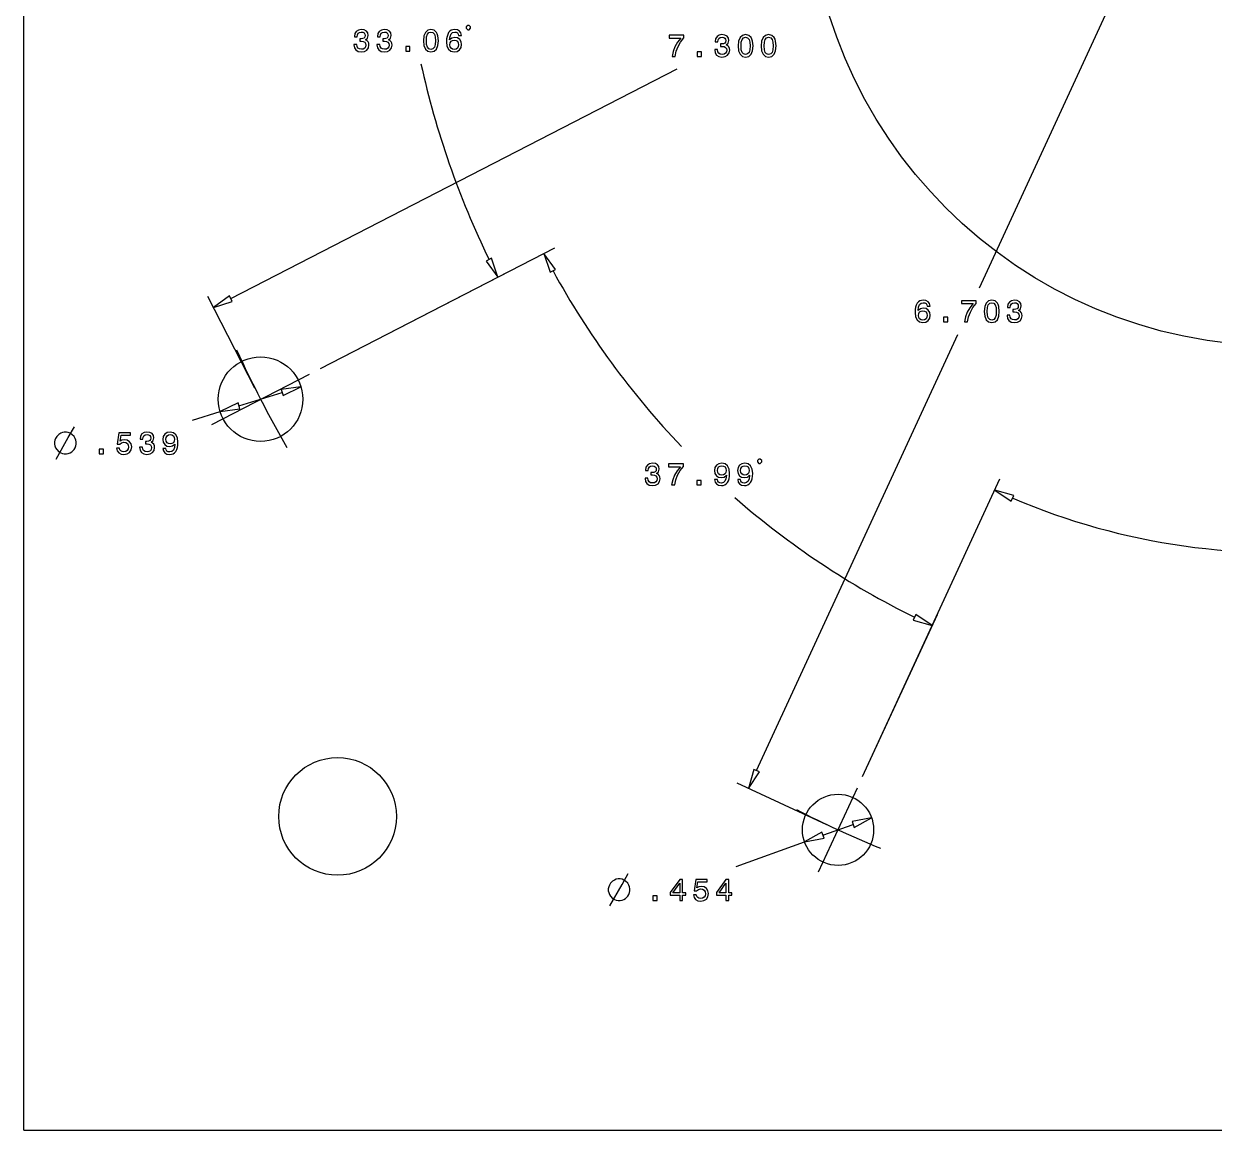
# Model space of a CAD drawing. Extents: x 2.8 to 75.8, y 26.5 to 60.9.
# Drawn here: x 59.75 to 67.34, y 28.79 to 35.84 of the extents above; entities that cross this region are included whole.
import ezdxf

# ---------------------------------------------------------------- set-up
doc = ezdxf.new("R2010")
doc.units = 0

msp = doc.modelspace()

# ---------------------------------------------------------------- linework, layer by layer
at = {"layer": 'Dimensions - Text', "color": 7, "linetype": 'CONTINUOUS'}
for p, q in [((65.846904, 34.161493), (67.130411, 36.94183)), ((62.584113, 35.83438), (62.574926, 35.825193)), ((62.574926, 35.825193), (62.574926, 35.816008)), ((62.593298, 35.83438), (62.584113, 35.83438)), ((62.602485, 35.825193), (62.593298, 35.83438)), ((62.602485, 35.816008), (62.602485, 35.825193)), ((61.86456, 35.782002), (61.86158, 35.763537)), ((61.86158, 35.763537), (61.86158, 35.762147)), ((61.86158, 35.762147), (61.879252, 35.762147)), ((61.873494, 35.795901), (61.86456, 35.782002)), ((61.887195, 35.804637), (61.873494, 35.795901)), ((61.879252, 35.762147), (61.88084, 35.774854)), ((61.88084, 35.774854), (61.886003, 35.783987)), ((61.886003, 35.783987), (61.894342, 35.789547)), ((61.905064, 35.807814), (61.887195, 35.804637)), ((61.894342, 35.789547), (61.906057, 35.791533)), ((61.904072, 35.748447), (61.896327, 35.748645)), ((61.896327, 35.748645), (61.896327, 35.732959)), ((61.915388, 35.749638), (61.904072, 35.748447)), ((61.924124, 35.805233), (61.905064, 35.807814)), ((61.906057, 35.791533), (61.916382, 35.789944)), ((61.923728, 35.753609), (61.915388, 35.749638)), ((61.916382, 35.789944), (61.923926, 35.785775)), ((61.928493, 35.760162), (61.923728, 35.753609)), ((61.923926, 35.785775), (61.928493, 35.779024)), ((61.938023, 35.797886), (61.924124, 35.805233)), ((61.928493, 35.779024), (61.930281, 35.769891)), ((61.930281, 35.769891), (61.928493, 35.760162)), ((61.932066, 35.742887), (61.944973, 35.753609)), ((61.941598, 35.737526), (61.932066, 35.742887)), ((61.946561, 35.786172), (61.938023, 35.797886)), ((61.944973, 35.753609), (61.949541, 35.770685)), ((61.949541, 35.770685), (61.946561, 35.786172)), ((62.011647, 35.782002), (62.008668, 35.763537)), ((62.008668, 35.763537), (62.008668, 35.762147)), ((62.008668, 35.762147), (62.026339, 35.762147)), ((62.020582, 35.795901), (62.011647, 35.782002)), ((62.034282, 35.804637), (62.020582, 35.795901)), ((62.026339, 35.762147), (62.027927, 35.774854)), ((62.027927, 35.774854), (62.03309, 35.783987)), ((62.03309, 35.783987), (62.04143, 35.789547)), ((62.052152, 35.807814), (62.034282, 35.804637)), ((62.04143, 35.789547), (62.053144, 35.791533)), ((62.051159, 35.748447), (62.043415, 35.748645)), ((62.043415, 35.748645), (62.043415, 35.732959)), ((62.062476, 35.749638), (62.051159, 35.748447)), ((62.071212, 35.805233), (62.052152, 35.807814)), ((62.053144, 35.791533), (62.06347, 35.789944)), ((62.070815, 35.753609), (62.062476, 35.749638)), ((62.06347, 35.789944), (62.071014, 35.785775)), ((62.075581, 35.760162), (62.070815, 35.753609)), ((62.071014, 35.785775), (62.075581, 35.779024)), ((62.085111, 35.797886), (62.071212, 35.805233)), ((62.075581, 35.779024), (62.077368, 35.769891)), ((62.077368, 35.769891), (62.075581, 35.760162)), ((62.079154, 35.742887), (62.09206, 35.753609)), ((62.088685, 35.737526), (62.079154, 35.742887)), ((62.093648, 35.786172), (62.085111, 35.797886)), ((62.09206, 35.753609), (62.096628, 35.770685)), ((62.096628, 35.770685), (62.093648, 35.786172)), ((62.304829, 35.767309), (62.30185, 35.736335)), ((62.314161, 35.789547), (62.304829, 35.767309)), ((62.329052, 35.803247), (62.314161, 35.789547)), ((62.320912, 35.736335), (62.3225, 35.76036)), ((62.3225, 35.76036), (62.327464, 35.777634)), ((62.327464, 35.777634), (62.336399, 35.78776)), ((62.349702, 35.807814), (62.329052, 35.803247)), ((62.336399, 35.78776), (62.349702, 35.791334)), ((62.370152, 35.803247), (62.349702, 35.807814)), ((62.349702, 35.791334), (62.362806, 35.78776)), ((62.362806, 35.78776), (62.37174, 35.777634)), ((62.385044, 35.789746), (62.370152, 35.803247)), ((62.37174, 35.777634), (62.376705, 35.76036)), ((62.376705, 35.76036), (62.378293, 35.736335)), ((62.390405, 35.77962), (62.385044, 35.789746)), ((62.394177, 35.767309), (62.390405, 35.77962)), ((62.397355, 35.736335), (62.394177, 35.767309)), ((62.449534, 35.747851), (62.44874, 35.73018)), ((62.452314, 35.763537), (62.449534, 35.747851)), ((62.456683, 35.77684), (62.452314, 35.763537)), ((62.462638, 35.78776), (62.456683, 35.77684)), ((62.470184, 35.796496), (62.462638, 35.78776)), ((62.468595, 35.741696), (62.471574, 35.763537)), ((62.482692, 35.753013), (62.468595, 35.741696)), ((62.479119, 35.802651), (62.470184, 35.796496)), ((62.471574, 35.763537), (62.477927, 35.779222)), ((62.477927, 35.779222), (62.487657, 35.788554)), ((62.489245, 35.806424), (62.479119, 35.802651)), ((62.501555, 35.756984), (62.482692, 35.753013)), ((62.487657, 35.788554), (62.501158, 35.791731)), ((62.50096, 35.807814), (62.489245, 35.806424)), ((62.518431, 35.805233), (62.50096, 35.807814)), ((62.501158, 35.791731), (62.511086, 35.790143)), ((62.519027, 35.753808), (62.501555, 35.756984)), ((62.511086, 35.790143), (62.518631, 35.785973)), ((62.531934, 35.797688), (62.518431, 35.805233)), ((62.518631, 35.785973), (62.523594, 35.779024)), ((62.533124, 35.744674), (62.519027, 35.753808)), ((62.523594, 35.779024), (62.526175, 35.769692)), ((62.526175, 35.769692), (62.544442, 35.769692)), ((62.54067, 35.785775), (62.531934, 35.797688)), ((62.542258, 35.73018), (62.533124, 35.744674)), ((62.544442, 35.769692), (62.54067, 35.785775)), ((62.574926, 35.816008), (62.584113, 35.806821)), ((62.584113, 35.806821), (62.593298, 35.806821)), ((62.593298, 35.806821), (62.602485, 35.816008)), ((63.9625, 35.770995), (63.86799, 35.770995)), ((63.86799, 35.770995), (63.86799, 35.752926)), ((63.86799, 35.752926), (63.943439, 35.752926)), ((63.943439, 35.752926), (63.921598, 35.726122)), ((63.941255, 35.727908), (63.9625, 35.754515)), ((63.9625, 35.754515), (63.9625, 35.770995)), ((64.164745, 35.749154), (64.161767, 35.730688)), ((64.173681, 35.763052), (64.164745, 35.749154)), ((64.18738, 35.771789), (64.173681, 35.763052)), ((64.181027, 35.742006), (64.186189, 35.751139)), ((64.186189, 35.751139), (64.194529, 35.756699)), ((64.205251, 35.774966), (64.18738, 35.771789)), ((64.194529, 35.756699), (64.206243, 35.758684)), ((64.224311, 35.772384), (64.205251, 35.774966)), ((64.206243, 35.758684), (64.216568, 35.757096)), ((64.216568, 35.757096), (64.224113, 35.752926)), ((64.224113, 35.752926), (64.22868, 35.746175)), ((64.23821, 35.765038), (64.224311, 35.772384)), ((64.22868, 35.746175), (64.230466, 35.737042)), ((64.246748, 35.753323), (64.23821, 35.765038)), ((64.249726, 35.737836), (64.246748, 35.753323)), ((64.320172, 35.756699), (64.310841, 35.734461)), ((64.335064, 35.770399), (64.320172, 35.756699)), ((64.328512, 35.727511), (64.333475, 35.744786)), ((64.333475, 35.744786), (64.342411, 35.754912)), ((64.355713, 35.774966), (64.335064, 35.770399)), ((64.342411, 35.754912), (64.355713, 35.758485)), ((64.376164, 35.770399), (64.355713, 35.774966)), ((64.355713, 35.758485), (64.368818, 35.754912)), ((64.368818, 35.754912), (64.377752, 35.744786)), ((64.391055, 35.756897), (64.376164, 35.770399)), ((64.377752, 35.744786), (64.382717, 35.727511)), ((64.396416, 35.746771), (64.391055, 35.756897)), ((64.400189, 35.734461), (64.396416, 35.746771)), ((64.46726, 35.756699), (64.457928, 35.734461)), ((64.482151, 35.770399), (64.46726, 35.756699)), ((64.475599, 35.727511), (64.480563, 35.744786)), ((64.480563, 35.744786), (64.489498, 35.754912)), ((64.502801, 35.774966), (64.482151, 35.770399)), ((64.489498, 35.754912), (64.502801, 35.758485)), ((64.523251, 35.770399), (64.502801, 35.774966)), ((64.502801, 35.758485), (64.515905, 35.754912)), ((64.515905, 35.754912), (64.52484, 35.744786)), ((64.538142, 35.756897), (64.523251, 35.770399)), ((64.52484, 35.744786), (64.529804, 35.727511)), ((64.543503, 35.746771), (64.538142, 35.756897)), ((64.547276, 35.734461), (64.543503, 35.746771)), ((61.858404, 35.71231), (61.858404, 35.71092)), ((61.876671, 35.71231), (61.858404, 35.71231)), ((61.858404, 35.71092), (61.86158, 35.691859)), ((61.86158, 35.691859), (61.870913, 35.677563)), ((61.870913, 35.677563), (61.885605, 35.66843)), ((61.878855, 35.699206), (61.876671, 35.71231)), ((61.884613, 35.689675), (61.878855, 35.699206)), ((61.893746, 35.683719), (61.884613, 35.689675)), ((61.885605, 35.66843), (61.905064, 35.665055)), ((61.906256, 35.681733), (61.893746, 35.683719)), ((61.896327, 35.732959), (61.906057, 35.733357)), ((61.905064, 35.665055), (61.925713, 35.66843)), ((61.906057, 35.733357), (61.918566, 35.73157)), ((61.918367, 35.68352), (61.906256, 35.681733)), ((61.927501, 35.688881), (61.918367, 35.68352)), ((61.918566, 35.73157), (61.927897, 35.726804)), ((61.925713, 35.66843), (61.9412, 35.677166)), ((61.933258, 35.697418), (61.927501, 35.688881)), ((61.927897, 35.726804), (61.933458, 35.719061)), ((61.935442, 35.708935), (61.933258, 35.697418)), ((61.933458, 35.719061), (61.935442, 35.708935)), ((61.9412, 35.677166), (61.951129, 35.691065)), ((61.948745, 35.73018), (61.941598, 35.737526)), ((61.953114, 35.720649), (61.948745, 35.73018)), ((61.951129, 35.691065), (61.954702, 35.708935)), ((61.954702, 35.708935), (61.953114, 35.720649)), ((62.005491, 35.71231), (62.005491, 35.71092)), ((62.023758, 35.71231), (62.005491, 35.71231)), ((62.005491, 35.71092), (62.008668, 35.691859)), ((62.008668, 35.691859), (62.018001, 35.677563)), ((62.018001, 35.677563), (62.032693, 35.66843)), ((62.025943, 35.699206), (62.023758, 35.71231)), ((62.0317, 35.689675), (62.025943, 35.699206)), ((62.040834, 35.683719), (62.0317, 35.689675)), ((62.032693, 35.66843), (62.052152, 35.665055)), ((62.053344, 35.681733), (62.040834, 35.683719)), ((62.043415, 35.732959), (62.053144, 35.733357)), ((62.052152, 35.665055), (62.0728, 35.66843)), ((62.053144, 35.733357), (62.065654, 35.73157)), ((62.065454, 35.68352), (62.053344, 35.681733)), ((62.074588, 35.688881), (62.065454, 35.68352)), ((62.065654, 35.73157), (62.074985, 35.726804)), ((62.0728, 35.66843), (62.088287, 35.677166)), ((62.080346, 35.697418), (62.074588, 35.688881)), ((62.074985, 35.726804), (62.080545, 35.719061)), ((62.08253, 35.708935), (62.080346, 35.697418)), ((62.080545, 35.719061), (62.08253, 35.708935)), ((62.088287, 35.677166), (62.098216, 35.691065)), ((62.095833, 35.73018), (62.088685, 35.737526)), ((62.100201, 35.720649), (62.095833, 35.73018)), ((62.098216, 35.691065), (62.10179, 35.708935)), ((62.10179, 35.708935), (62.100201, 35.720649)), ((62.216315, 35.69861), (62.188914, 35.69861)), ((62.188914, 35.69861), (62.188914, 35.669026)), ((62.188914, 35.669026), (62.216315, 35.669026)), ((62.216315, 35.669026), (62.216315, 35.69861)), ((62.30185, 35.736335), (62.304829, 35.705162)), ((62.304829, 35.705162), (62.314161, 35.682924)), ((62.314161, 35.682924), (62.329052, 35.669423)), ((62.3225, 35.712111), (62.320912, 35.736335)), ((62.327464, 35.694838), (62.3225, 35.712111)), ((62.336399, 35.684712), (62.327464, 35.694838)), ((62.329052, 35.669423), (62.349702, 35.665055)), ((62.349702, 35.681336), (62.336399, 35.684712)), ((62.362806, 35.684712), (62.349702, 35.681336)), ((62.349702, 35.665055), (62.370152, 35.669423)), ((62.37174, 35.694838), (62.362806, 35.684712)), ((62.370152, 35.669423), (62.385044, 35.682924)), ((62.376705, 35.712111), (62.37174, 35.694838)), ((62.378293, 35.736335), (62.376705, 35.712111)), ((62.385044, 35.682924), (62.394177, 35.705162)), ((62.394177, 35.705162), (62.397355, 35.736335)), ((62.44874, 35.73018), (62.451916, 35.701985)), ((62.451916, 35.701985), (62.461646, 35.681535)), ((62.461646, 35.681535), (62.477331, 35.669225)), ((62.470382, 35.71092), (62.472367, 35.72323)), ((62.47217, 35.698412), (62.470382, 35.71092)), ((62.477927, 35.688881), (62.47217, 35.698412)), ((62.472367, 35.72323), (62.477927, 35.732562)), ((62.477331, 35.669225), (62.498775, 35.665055)), ((62.477927, 35.732562), (62.487061, 35.738519)), ((62.486861, 35.682726), (62.477927, 35.688881)), ((62.498576, 35.68074), (62.486861, 35.682726)), ((62.487061, 35.738519), (62.499371, 35.740703)), ((62.509696, 35.682726), (62.498576, 35.68074)), ((62.498775, 35.665055), (62.518035, 35.668629)), ((62.499371, 35.740703), (62.510093, 35.738519)), ((62.518631, 35.68908), (62.509696, 35.682726)), ((62.510093, 35.738519), (62.518631, 35.732761)), ((62.518035, 35.668629), (62.532727, 35.677961)), ((62.518631, 35.732761), (62.524189, 35.723429)), ((62.524189, 35.69861), (62.518631, 35.68908)), ((62.524189, 35.723429), (62.526373, 35.711119)), ((62.526373, 35.711119), (62.524189, 35.69861)), ((62.532727, 35.677961), (62.542258, 35.692653)), ((62.545633, 35.711317), (62.542258, 35.73018)), ((62.542258, 35.692653), (62.545633, 35.711317)), ((63.893603, 35.668343), (63.886852, 35.636177)), ((63.905119, 35.698126), (63.893603, 35.668343)), ((63.921598, 35.726122), (63.905119, 35.698126)), ((63.906906, 35.636177), (63.913458, 35.668939)), ((63.913458, 35.668939), (63.924975, 35.699516)), ((63.924975, 35.699516), (63.941255, 35.727908)), ((64.15859, 35.679462), (64.15859, 35.678072)), ((64.176858, 35.679462), (64.15859, 35.679462)), ((64.15859, 35.678072), (64.161767, 35.659011)), ((64.161767, 35.730688), (64.161767, 35.729299)), ((64.161767, 35.729299), (64.179438, 35.729299)), ((64.179042, 35.666357), (64.176858, 35.679462)), ((64.179438, 35.729299), (64.181027, 35.742006)), ((64.204257, 35.715598), (64.196514, 35.715797)), ((64.196514, 35.715797), (64.196514, 35.700111)), ((64.196514, 35.700111), (64.206243, 35.700509)), ((64.215575, 35.71679), (64.204257, 35.715598)), ((64.206243, 35.700509), (64.218752, 35.698721)), ((64.223915, 35.720761), (64.215575, 35.71679)), ((64.218752, 35.698721), (64.228084, 35.693956)), ((64.22868, 35.727313), (64.223915, 35.720761)), ((64.228084, 35.693956), (64.233643, 35.686212)), ((64.230466, 35.737042), (64.22868, 35.727313)), ((64.232253, 35.710039), (64.245159, 35.720761)), ((64.241784, 35.704678), (64.232253, 35.710039)), ((64.235629, 35.676086), (64.233445, 35.664571)), ((64.233643, 35.686212), (64.235629, 35.676086)), ((64.248932, 35.697331), (64.241784, 35.704678)), ((64.245159, 35.720761), (64.249726, 35.737836)), ((64.253301, 35.687801), (64.248932, 35.697331)), ((64.251314, 35.658217), (64.254889, 35.676086)), ((64.254889, 35.676086), (64.253301, 35.687801)), ((64.310841, 35.734461), (64.307862, 35.703487)), ((64.307862, 35.703487), (64.310841, 35.672314)), ((64.310841, 35.672314), (64.320172, 35.650076)), ((64.326924, 35.703487), (64.328512, 35.727511)), ((64.328512, 35.679264), (64.326924, 35.703487)), ((64.333475, 35.661989), (64.328512, 35.679264)), ((64.382717, 35.679264), (64.377752, 35.661989)), ((64.382717, 35.727511), (64.384305, 35.703487)), ((64.384305, 35.703487), (64.382717, 35.679264)), ((64.391055, 35.650076), (64.400189, 35.672314)), ((64.403365, 35.703487), (64.400189, 35.734461)), ((64.400189, 35.672314), (64.403365, 35.703487)), ((64.457928, 35.734461), (64.45495, 35.703487)), ((64.45495, 35.703487), (64.457928, 35.672314)), ((64.457928, 35.672314), (64.46726, 35.650076)), ((64.474011, 35.703487), (64.475599, 35.727511)), ((64.475599, 35.679264), (64.474011, 35.703487)), ((64.480563, 35.661989), (64.475599, 35.679264)), ((64.529804, 35.679264), (64.52484, 35.661989)), ((64.529804, 35.727511), (64.531393, 35.703487)), ((64.531393, 35.703487), (64.529804, 35.679264)), ((64.538142, 35.650076), (64.547276, 35.672314)), ((64.550453, 35.703487), (64.547276, 35.734461)), ((64.547276, 35.672314), (64.550453, 35.703487)), ((63.886852, 35.636177), (63.906906, 35.636177)), ((64.075239, 35.665762), (64.047838, 35.665762)), ((64.047838, 35.665762), (64.047838, 35.636177)), ((64.047838, 35.636177), (64.075239, 35.636177)), ((64.075239, 35.636177), (64.075239, 35.665762)), ((64.161767, 35.659011), (64.1711, 35.644715)), ((64.1711, 35.644715), (64.185792, 35.635582)), ((64.184799, 35.656827), (64.179042, 35.666357)), ((64.193933, 35.65087), (64.184799, 35.656827)), ((64.185792, 35.635582), (64.205251, 35.632206)), ((64.206442, 35.648885), (64.193933, 35.65087)), ((64.205251, 35.632206), (64.2259, 35.635582)), ((64.218554, 35.650672), (64.206442, 35.648885)), ((64.227687, 35.656032), (64.218554, 35.650672)), ((64.2259, 35.635582), (64.241387, 35.644318)), ((64.233445, 35.664571), (64.227687, 35.656032)), ((64.241387, 35.644318), (64.251314, 35.658217)), ((64.320172, 35.650076), (64.335064, 35.636574)), ((64.342411, 35.651863), (64.333475, 35.661989)), ((64.335064, 35.636574), (64.355713, 35.632206)), ((64.355713, 35.648488), (64.342411, 35.651863)), ((64.368818, 35.651863), (64.355713, 35.648488)), ((64.355713, 35.632206), (64.376164, 35.636574)), ((64.377752, 35.661989), (64.368818, 35.651863)), ((64.376164, 35.636574), (64.391055, 35.650076)), ((64.46726, 35.650076), (64.482151, 35.636574)), ((64.489498, 35.651863), (64.480563, 35.661989)), ((64.482151, 35.636574), (64.502801, 35.632206)), ((64.502801, 35.648488), (64.489498, 35.651863)), ((64.515905, 35.651863), (64.502801, 35.648488)), ((64.502801, 35.632206), (64.523251, 35.636574)), ((64.52484, 35.661989), (64.515905, 35.651863)), ((64.523251, 35.636574), (64.538142, 35.650076)), ((61.074486, 34.092112), (63.919304, 35.556177)), ((61.645175, 33.647442), (63.139584, 34.41653)), ((63.144376, 34.278412), (63.069572, 34.380498)), ((63.069572, 34.380498), (63.109169, 34.260293)), ((62.736698, 34.349771), (62.701491, 34.331651)), ((62.701491, 34.331651), (62.776295, 34.229565)), ((62.776295, 34.229565), (62.736698, 34.349771)), ((61.645175, 33.647442), (62.846308, 34.265597)), ((63.109169, 34.260293), (63.144376, 34.278412)), ((61.227737, 33.521167), (60.92731, 34.104924)), ((61.065427, 34.109716), (60.963341, 34.034912)), ((60.963341, 34.034912), (61.083547, 34.074508)), ((61.083547, 34.074508), (61.065427, 34.109716)), ((65.466321, 34.077323), (65.457386, 34.071169)), ((65.476447, 34.081096), (65.466321, 34.077323)), ((65.488162, 34.082486), (65.476447, 34.081096)), ((65.505634, 34.079905), (65.488162, 34.082486)), ((65.519136, 34.07236), (65.505634, 34.079905)), ((65.826217, 34.078515), (65.731705, 34.078515)), ((65.731705, 34.078515), (65.731705, 34.060447)), ((65.826217, 34.062035), (65.826217, 34.078515)), ((65.904605, 34.077919), (65.889713, 34.064219)), ((65.925255, 34.082486), (65.904605, 34.077919)), ((65.945706, 34.077919), (65.925255, 34.082486)), ((65.960597, 34.064418), (65.945706, 34.077919)), ((66.051097, 34.079309), (66.037397, 34.070573)), ((66.068967, 34.082486), (66.051097, 34.079309)), ((66.088028, 34.079905), (66.068967, 34.082486)), ((66.101927, 34.072558), (66.088028, 34.079905)), ((65.436736, 34.022523), (65.435942, 34.004852)), ((65.435942, 34.004852), (65.43912, 33.976657)), ((65.439516, 34.038209), (65.436736, 34.022523)), ((65.443885, 34.051512), (65.439516, 34.038209)), ((65.449841, 34.062432), (65.443885, 34.051512)), ((65.457386, 34.071169), (65.449841, 34.062432)), ((65.455798, 34.016368), (65.458776, 34.038209)), ((65.469895, 34.027685), (65.455798, 34.016368)), ((65.457584, 33.985593), (65.45957, 33.997903)), ((65.458776, 34.038209), (65.46513, 34.053894)), ((65.45957, 33.997903), (65.46513, 34.007235)), ((65.46513, 34.053894), (65.474859, 34.063226)), ((65.46513, 34.007235), (65.474263, 34.013191)), ((65.488758, 34.031656), (65.469895, 34.027685)), ((65.474263, 34.013191), (65.486574, 34.015375)), ((65.474859, 34.063226), (65.48836, 34.066403)), ((65.486574, 34.015375), (65.497296, 34.013191)), ((65.48836, 34.066403), (65.498288, 34.064815)), ((65.50623, 34.028479), (65.488758, 34.031656)), ((65.497296, 34.013191), (65.505833, 34.007433)), ((65.498288, 34.064815), (65.505833, 34.060645)), ((65.505833, 34.060645), (65.510797, 34.053696)), ((65.505833, 34.007433), (65.511392, 33.998101)), ((65.520327, 34.019346), (65.50623, 34.028479)), ((65.510797, 34.053696), (65.513377, 34.044364)), ((65.511392, 33.998101), (65.513577, 33.985791)), ((65.513377, 34.044364), (65.531645, 34.044364)), ((65.527872, 34.060447), (65.519136, 34.07236)), ((65.52946, 34.004852), (65.520327, 34.019346)), ((65.531645, 34.044364), (65.527872, 34.060447)), ((65.532835, 33.98599), (65.52946, 34.004852)), ((65.731705, 34.060447), (65.807156, 34.060447)), ((65.768835, 34.005647), (65.75732, 33.975863)), ((65.785315, 34.033642), (65.768835, 34.005647)), ((65.777174, 33.976459), (65.78869, 34.007036)), ((65.807156, 34.060447), (65.785315, 34.033642)), ((65.78869, 34.007036), (65.804972, 34.035429)), ((65.804972, 34.035429), (65.826217, 34.062035)), ((65.880382, 34.041982), (65.877404, 34.011008)), ((65.877404, 34.011008), (65.880382, 33.979835)), ((65.889713, 34.064219), (65.880382, 34.041982)), ((65.896464, 34.011008), (65.898053, 34.035032)), ((65.898053, 33.986784), (65.896464, 34.011008)), ((65.898053, 34.035032), (65.903017, 34.052306)), ((65.903017, 34.052306), (65.911951, 34.062432)), ((65.911951, 34.062432), (65.925255, 34.066006)), ((65.925255, 34.066006), (65.938359, 34.062432)), ((65.938359, 34.062432), (65.947294, 34.052306)), ((65.947294, 34.052306), (65.952257, 34.035032)), ((65.952257, 34.035032), (65.953846, 34.011008)), ((65.953846, 34.011008), (65.952257, 33.986784)), ((65.965958, 34.054291), (65.960597, 34.064418)), ((65.96973, 34.041982), (65.965958, 34.054291)), ((65.972907, 34.011008), (65.96973, 34.041982)), ((65.96973, 33.979835), (65.972907, 34.011008)), ((66.028462, 34.056675), (66.025484, 34.038209)), ((66.025484, 34.038209), (66.025484, 34.036819)), ((66.025484, 34.036819), (66.043155, 34.036819)), ((66.037397, 34.070573), (66.028462, 34.056675)), ((66.043155, 34.036819), (66.044744, 34.049526)), ((66.044744, 34.049526), (66.049906, 34.058659)), ((66.049906, 34.058659), (66.058245, 34.064219)), ((66.058245, 34.064219), (66.069959, 34.066205)), ((66.067974, 34.023118), (66.060231, 34.023317)), ((66.060231, 34.023317), (66.060231, 34.007631)), ((66.060231, 34.007631), (66.069959, 34.008029)), ((66.079291, 34.02431), (66.067974, 34.023118)), ((66.069959, 34.066205), (66.080285, 34.064616)), ((66.069959, 34.008029), (66.082469, 34.006242)), ((66.08763, 34.028281), (66.079291, 34.02431)), ((66.080285, 34.064616), (66.08783, 34.060447)), ((66.082469, 34.006242), (66.091801, 34.001477)), ((66.092395, 34.034833), (66.08763, 34.028281)), ((66.08783, 34.060447), (66.092395, 34.053696)), ((66.091801, 34.001477), (66.09736, 33.993733)), ((66.092395, 34.053696), (66.094183, 34.044562)), ((66.094183, 34.044562), (66.092395, 34.034833)), ((66.09597, 34.017559), (66.108876, 34.028281)), ((66.1055, 34.012198), (66.09597, 34.017559)), ((66.110465, 34.060844), (66.101927, 34.072558)), ((66.112648, 34.004852), (66.1055, 34.012198)), ((66.108876, 34.028281), (66.113443, 34.045357)), ((66.113443, 34.045357), (66.110465, 34.060844)), ((66.117016, 33.995322), (66.112648, 34.004852)), ((65.43912, 33.976657), (65.448848, 33.956207)), ((65.448848, 33.956207), (65.464534, 33.943896)), ((65.459372, 33.973084), (65.457584, 33.985593)), ((65.46513, 33.963553), (65.459372, 33.973084)), ((65.464534, 33.943896), (65.485978, 33.939727)), ((65.474065, 33.957398), (65.46513, 33.963553)), ((65.485779, 33.955413), (65.474065, 33.957398)), ((65.496898, 33.957398), (65.485779, 33.955413)), ((65.485978, 33.939727), (65.505237, 33.943301)), ((65.505833, 33.963752), (65.496898, 33.957398)), ((65.505237, 33.943301), (65.51993, 33.952632)), ((65.511392, 33.973282), (65.505833, 33.963752)), ((65.513577, 33.985791), (65.511392, 33.973282)), ((65.51993, 33.952632), (65.52946, 33.967325)), ((65.52946, 33.967325), (65.532835, 33.98599)), ((65.64478, 33.973282), (65.61738, 33.973282)), ((65.61738, 33.973282), (65.61738, 33.943698)), ((65.61738, 33.943698), (65.64478, 33.943698)), ((65.64478, 33.943698), (65.64478, 33.973282)), ((65.75732, 33.975863), (65.750569, 33.943698)), ((65.750569, 33.943698), (65.770622, 33.943698)), ((65.770622, 33.943698), (65.777174, 33.976459)), ((65.880382, 33.979835), (65.889713, 33.957597)), ((65.889713, 33.957597), (65.904605, 33.944095)), ((65.903017, 33.96951), (65.898053, 33.986784)), ((65.911951, 33.959384), (65.903017, 33.96951)), ((65.904605, 33.944095), (65.925255, 33.939727)), ((65.925255, 33.956009), (65.911951, 33.959384)), ((65.938359, 33.959384), (65.925255, 33.956009)), ((65.925255, 33.939727), (65.945706, 33.944095)), ((65.947294, 33.96951), (65.938359, 33.959384)), ((65.945706, 33.944095), (65.960597, 33.957597)), ((65.952257, 33.986784), (65.947294, 33.96951)), ((65.960597, 33.957597), (65.96973, 33.979835)), ((66.022307, 33.986983), (66.022307, 33.985593)), ((66.040573, 33.986983), (66.022307, 33.986983)), ((66.022307, 33.985593), (66.025484, 33.966531)), ((66.025484, 33.966531), (66.034816, 33.952236)), ((66.034816, 33.952236), (66.049509, 33.943102)), ((66.042758, 33.973878), (66.040573, 33.986983)), ((66.048516, 33.964347), (66.042758, 33.973878)), ((66.057649, 33.958391), (66.048516, 33.964347)), ((66.049509, 33.943102), (66.068967, 33.939727)), ((66.070159, 33.956405), (66.057649, 33.958391)), ((66.068967, 33.939727), (66.089616, 33.943102)), ((66.082269, 33.958192), (66.070159, 33.956405)), ((66.091403, 33.963553), (66.082269, 33.958192)), ((66.089616, 33.943102), (66.105104, 33.951838)), ((66.097161, 33.972091), (66.091403, 33.963553)), ((66.099345, 33.983607), (66.097161, 33.972091)), ((66.09736, 33.993733), (66.099345, 33.983607)), ((66.105104, 33.951838), (66.115031, 33.965737)), ((66.115031, 33.965737), (66.118605, 33.983607)), ((66.118605, 33.983607), (66.117016, 33.995322)), ((64.425922, 31.08336), (65.70943, 33.863698)), ((60.952374, 33.290897), (61.575162, 33.611411)), ((61.125684, 33.40894), (61.401853, 33.493368)), ((61.521393, 33.529912), (61.396065, 33.512301)), ((61.396065, 33.512301), (61.407641, 33.474434)), ((61.407641, 33.474434), (61.521393, 33.529912)), ((61.119895, 33.427873), (61.006144, 33.372396)), ((61.131471, 33.390007), (61.119895, 33.427873)), ((60.829058, 33.31826), (61.006144, 33.372396)), ((61.006144, 33.372396), (61.131471, 33.390007)), ((60.01248, 33.240633), (60.000997, 33.238337)), ((60.026259, 33.240633), (60.01248, 33.240633)), ((60.037742, 33.238337), (60.026259, 33.240633)), ((60.037742, 33.206184), (60.076784, 33.275082)), ((60.538831, 33.241626), (60.520962, 33.238449)), ((60.557892, 33.239045), (60.538831, 33.241626)), ((60.571791, 33.231699), (60.557892, 33.239045)), ((60.687308, 33.241626), (60.66785, 33.238053)), ((60.708553, 33.237258), (60.687308, 33.241626)), ((59.952768, 33.190109), (59.950472, 33.178626)), ((59.950472, 33.178626), (59.950472, 33.164846)), ((59.950472, 33.164846), (59.952768, 33.153363)), ((59.957361, 33.201591), (59.952768, 33.190109)), ((59.964251, 33.213074), (59.957361, 33.201591)), ((59.959658, 33.068389), (60.037742, 33.206184)), ((59.978031, 33.226854), (59.964251, 33.213074)), ((59.989514, 33.233743), (59.978031, 33.226854)), ((60.000997, 33.238337), (59.989514, 33.233743)), ((60.049225, 33.233743), (60.037742, 33.238337)), ((60.060708, 33.226854), (60.049225, 33.233743)), ((60.074488, 33.213074), (60.060708, 33.226854)), ((60.081378, 33.201591), (60.074488, 33.213074)), ((60.085971, 33.190109), (60.081378, 33.201591)), ((60.088267, 33.178626), (60.085971, 33.190109)), ((60.085971, 33.153363), (60.088267, 33.164846)), ((60.088267, 33.164846), (60.088267, 33.178626)), ((60.36077, 33.237655), (60.349849, 33.164588)), ((60.349849, 33.164588), (60.365733, 33.164588)), ((60.434432, 33.237655), (60.36077, 33.237655)), ((60.365733, 33.164588), (60.377249, 33.17392)), ((60.368513, 33.184244), (60.374072, 33.221374)), ((60.380029, 33.190797), (60.368513, 33.184244)), ((60.374072, 33.221374), (60.434432, 33.221374)), ((60.377249, 33.17392), (60.391942, 33.177295)), ((60.39492, 33.19318), (60.380029, 33.190797)), ((60.391942, 33.177295), (60.404649, 33.175111)), ((60.41418, 33.189804), (60.39492, 33.19318)), ((60.404649, 33.175111), (60.414378, 33.168757)), ((60.429071, 33.180472), (60.41418, 33.189804)), ((60.414378, 33.168757), (60.420534, 33.159028)), ((60.438602, 33.165978), (60.429071, 33.180472)), ((60.434432, 33.221374), (60.434432, 33.237655)), ((60.441977, 33.147513), (60.438602, 33.165978)), ((60.498326, 33.215814), (60.495348, 33.197349)), ((60.495348, 33.197349), (60.495348, 33.195959)), ((60.495348, 33.195959), (60.513019, 33.195959)), ((60.507261, 33.229713), (60.498326, 33.215814)), ((60.520962, 33.238449), (60.507261, 33.229713)), ((60.513019, 33.195959), (60.514608, 33.208667)), ((60.514608, 33.208667), (60.51977, 33.2178)), ((60.51977, 33.2178), (60.528109, 33.22336)), ((60.528109, 33.22336), (60.539824, 33.225344)), ((60.537838, 33.182259), (60.530095, 33.182458)), ((60.530095, 33.182458), (60.530095, 33.166772)), ((60.530095, 33.166772), (60.539824, 33.167169)), ((60.549156, 33.18345), (60.537838, 33.182259)), ((60.539824, 33.225344), (60.550149, 33.223756)), ((60.539824, 33.167169), (60.552333, 33.165382)), ((60.557495, 33.187421), (60.549156, 33.18345)), ((60.550149, 33.223756), (60.557693, 33.219587)), ((60.552333, 33.165382), (60.561665, 33.160617)), ((60.56226, 33.193974), (60.557495, 33.187421)), ((60.557693, 33.219587), (60.56226, 33.212836)), ((60.56226, 33.212836), (60.564047, 33.203702)), ((60.564047, 33.203702), (60.56226, 33.193974)), ((60.565834, 33.1767), (60.57874, 33.187421)), ((60.575365, 33.171339), (60.565834, 33.1767)), ((60.580329, 33.219983), (60.571791, 33.231699)), ((60.582513, 33.163992), (60.575365, 33.171339)), ((60.57874, 33.187421), (60.583307, 33.204496)), ((60.583307, 33.204496), (60.580329, 33.219983)), ((60.586881, 33.154462), (60.582513, 33.163992)), ((60.643627, 33.213829), (60.64045, 33.195363)), ((60.64045, 33.195363), (60.643627, 33.176302)), ((60.653157, 33.228521), (60.643627, 33.213829)), ((60.643627, 33.176302), (60.652959, 33.161808)), ((60.66785, 33.238053), (60.653157, 33.228521)), ((60.65971, 33.195562), (60.661695, 33.207873)), ((60.661695, 33.183053), (60.65971, 33.195562)), ((60.661695, 33.207873), (60.667254, 33.217601)), ((60.667254, 33.17392), (60.661695, 33.183053)), ((60.667254, 33.217601), (60.675991, 33.223756)), ((60.675793, 33.168162), (60.667254, 33.17392)), ((60.686713, 33.166176), (60.675793, 33.168162)), ((60.675991, 33.223756), (60.687308, 33.22594)), ((60.698824, 33.168162), (60.686713, 33.166176)), ((60.687308, 33.22594), (60.699023, 33.223756)), ((60.707958, 33.17392), (60.698824, 33.168162)), ((60.699023, 33.223756), (60.707958, 33.217601)), ((60.703192, 33.153469), (60.71729, 33.164985)), ((60.707958, 33.217601), (60.713517, 33.208071)), ((60.713517, 33.183252), (60.707958, 33.17392)), ((60.724041, 33.224948), (60.708553, 33.237258)), ((60.713517, 33.208071), (60.715702, 33.19576)), ((60.715702, 33.19576), (60.713517, 33.183252)), ((60.71729, 33.164985), (60.714113, 33.142946)), ((60.73377, 33.204496), (60.724041, 33.224948)), ((60.737145, 33.176501), (60.73377, 33.204496)), ((60.736152, 33.158631), (60.737145, 33.176501)), ((59.952768, 33.153363), (59.957361, 33.14188)), ((59.957361, 33.14188), (59.964251, 33.130397)), ((59.964251, 33.130397), (59.978031, 33.116618)), ((59.978031, 33.116618), (59.989514, 33.109728)), ((59.989514, 33.109728), (60.000997, 33.105135)), ((60.000997, 33.105135), (60.01248, 33.102838)), ((60.01248, 33.102838), (60.026259, 33.102838)), ((60.026259, 33.102838), (60.037742, 33.105135)), ((60.037742, 33.105135), (60.049225, 33.109728)), ((60.049225, 33.109728), (60.060708, 33.116618)), ((60.060708, 33.116618), (60.074488, 33.130397)), ((60.074488, 33.130397), (60.081378, 33.14188)), ((60.081378, 33.14188), (60.085971, 33.153363)), ((60.261732, 33.132422), (60.234331, 33.132422)), ((60.234331, 33.132422), (60.234331, 33.102838)), ((60.234331, 33.102838), (60.261732, 33.102838)), ((60.261732, 33.102838), (60.261732, 33.132422)), ((60.345878, 33.138776), (60.350246, 33.122495)), ((60.364343, 33.138776), (60.345878, 33.138776)), ((60.350246, 33.122495), (60.359975, 33.109787)), ((60.359975, 33.109787), (60.374271, 33.101846)), ((60.367322, 33.129047), (60.364343, 33.138776)), ((60.373278, 33.121899), (60.367322, 33.129047)), ((60.381419, 33.117333), (60.373278, 33.121899)), ((60.374271, 33.101846), (60.392538, 33.098867)), ((60.391942, 33.115943), (60.381419, 33.117333)), ((60.404451, 33.118127), (60.391942, 33.115943)), ((60.392538, 33.098867), (60.412592, 33.102441)), ((60.41418, 33.124282), (60.404451, 33.118127)), ((60.412592, 33.102441), (60.428277, 33.11217)), ((60.420534, 33.13401), (60.41418, 33.124282)), ((60.420534, 33.159028), (60.422718, 33.14652)), ((60.422718, 33.14652), (60.420534, 33.13401)), ((60.428277, 33.11217), (60.438205, 33.127657)), ((60.438205, 33.127657), (60.441977, 33.147513)), ((60.492171, 33.146123), (60.492171, 33.144732)), ((60.510438, 33.146123), (60.492171, 33.146123)), ((60.492171, 33.144732), (60.495348, 33.125672)), ((60.495348, 33.125672), (60.50468, 33.111376)), ((60.50468, 33.111376), (60.519373, 33.102242)), ((60.512622, 33.133018), (60.510438, 33.146123)), ((60.51838, 33.123488), (60.512622, 33.133018)), ((60.527513, 33.117531), (60.51838, 33.123488)), ((60.519373, 33.102242), (60.538831, 33.098867)), ((60.540023, 33.115545), (60.527513, 33.117531)), ((60.538831, 33.098867), (60.55948, 33.102242)), ((60.552134, 33.117333), (60.540023, 33.115545)), ((60.561268, 33.122694), (60.552134, 33.117333)), ((60.55948, 33.102242), (60.574968, 33.110979)), ((60.567026, 33.131231), (60.561268, 33.122694)), ((60.561665, 33.160617), (60.567224, 33.152874)), ((60.569209, 33.142747), (60.567026, 33.131231)), ((60.567224, 33.152874), (60.569209, 33.142747)), ((60.574968, 33.110979), (60.584895, 33.124877)), ((60.584895, 33.124877), (60.588469, 33.142747)), ((60.588469, 33.142747), (60.586881, 33.154462)), ((60.641641, 33.136989), (60.64462, 33.121304)), ((60.659908, 33.136989), (60.641641, 33.136989)), ((60.64462, 33.121304), (60.653157, 33.109191)), ((60.652959, 33.161808), (60.666857, 33.152675)), ((60.653157, 33.109191), (60.666659, 33.101647)), ((60.661894, 33.127657), (60.659908, 33.136989)), ((60.666857, 33.120708), (60.661894, 33.127657)), ((60.666659, 33.101647), (60.684529, 33.098867)), ((60.666857, 33.152675), (60.684529, 33.149696)), ((60.674403, 33.11634), (60.666857, 33.120708)), ((60.684728, 33.11495), (60.674403, 33.11634)), ((60.684529, 33.149696), (60.703192, 33.153469)), ((60.684529, 33.098867), (60.696243, 33.100257)), ((60.69803, 33.117928), (60.684728, 33.11495)), ((60.696243, 33.100257), (60.706767, 33.10383)), ((60.707759, 33.12726), (60.69803, 33.117928)), ((60.706767, 33.10383), (60.715702, 33.109986)), ((60.714113, 33.142946), (60.707759, 33.12726)), ((60.715702, 33.109986), (60.723246, 33.118722)), ((60.723246, 33.118722), (60.729203, 33.129643)), ((60.729203, 33.129643), (60.733571, 33.143144)), ((60.733571, 33.143144), (60.736152, 33.158631)), ((63.720762, 33.017326), (63.717783, 32.998861)), ((63.729696, 33.031225), (63.720762, 33.017326)), ((63.743396, 33.039961), (63.729696, 33.031225)), ((63.737043, 33.010179), (63.742206, 33.019312)), ((63.742206, 33.019312), (63.750544, 33.024872)), ((63.761266, 33.043138), (63.743396, 33.039961)), ((63.750544, 33.024872), (63.762258, 33.026856)), ((63.780327, 33.040557), (63.761266, 33.043138)), ((63.762258, 33.026856), (63.772584, 33.025268)), ((63.772584, 33.025268), (63.780129, 33.021099)), ((63.780129, 33.021099), (63.784695, 33.014348)), ((63.794226, 33.03321), (63.780327, 33.040557)), ((63.784695, 33.014348), (63.786482, 33.005214)), ((63.802764, 33.021495), (63.794226, 33.03321)), ((63.805742, 33.006008), (63.802764, 33.021495)), ((63.959779, 33.039167), (63.865268, 33.039167)), ((63.865268, 33.039167), (63.865268, 33.021099)), ((63.865268, 33.021099), (63.940718, 33.021099)), ((63.940718, 33.021099), (63.918877, 32.994294)), ((63.938533, 32.996081), (63.959779, 33.022687)), ((63.959779, 33.022687), (63.959779, 33.039167)), ((64.160236, 33.015341), (64.15706, 32.996875)), ((64.169768, 33.030033), (64.160236, 33.015341)), ((64.184461, 33.039565), (64.169768, 33.030033)), ((64.178305, 33.009385), (64.183865, 33.019113)), ((64.183865, 33.019113), (64.192601, 33.025268)), ((64.203919, 33.043138), (64.184461, 33.039565)), ((64.192601, 33.025268), (64.203919, 33.027452)), ((64.225163, 33.03877), (64.203919, 33.043138)), ((64.203919, 33.027452), (64.215633, 33.025268)), ((64.215633, 33.025268), (64.224568, 33.019113)), ((64.224568, 33.019113), (64.230128, 33.009583)), ((64.24065, 33.02646), (64.225163, 33.03877)), ((64.25038, 33.006008), (64.24065, 33.02646)), ((64.307324, 33.015341), (64.304147, 32.996875)), ((64.316855, 33.030033), (64.307324, 33.015341)), ((64.331548, 33.039565), (64.316855, 33.030033)), ((64.325393, 33.009385), (64.330952, 33.019113)), ((64.330952, 33.019113), (64.339688, 33.025268)), ((64.351006, 33.043138), (64.331548, 33.039565)), ((64.339688, 33.025268), (64.351006, 33.027452)), ((64.372251, 33.03877), (64.351006, 33.043138)), ((64.351006, 33.027452), (64.36272, 33.025268)), ((64.36272, 33.025268), (64.371656, 33.019113)), ((64.371656, 33.019113), (64.377215, 33.009583)), ((64.387738, 33.02646), (64.372251, 33.03877)), ((64.397467, 33.006008), (64.387738, 33.02646)), ((64.440314, 33.069705), (64.431128, 33.060518)), ((64.431128, 33.060518), (64.431128, 33.051332)), ((64.431128, 33.051332), (64.440314, 33.042145)), ((64.449501, 33.069705), (64.440314, 33.069705)), ((64.440314, 33.042145), (64.449501, 33.042145)), ((64.458687, 33.060518), (64.449501, 33.069705)), ((64.449501, 33.042145), (64.458687, 33.051332)), ((64.458687, 33.051332), (64.458687, 33.060518)), ((63.714606, 32.947635), (63.714606, 32.946244)), ((63.732872, 32.947635), (63.714606, 32.947635)), ((63.714606, 32.946244), (63.717783, 32.927184)), ((63.717783, 32.998861), (63.717783, 32.997471)), ((63.717783, 32.997471), (63.735454, 32.997471)), ((63.735057, 32.93453), (63.732872, 32.947635)), ((63.735454, 32.997471), (63.737043, 33.010179)), ((63.760273, 32.983771), (63.75253, 32.98397)), ((63.75253, 32.98397), (63.75253, 32.968284)), ((63.75253, 32.968284), (63.762258, 32.968681)), ((63.771591, 32.984962), (63.760273, 32.983771)), ((63.762258, 32.968681), (63.774768, 32.966894)), ((63.77993, 32.988933), (63.771591, 32.984962)), ((63.774768, 32.966894), (63.784099, 32.962129)), ((63.784695, 32.995486), (63.77993, 32.988933)), ((63.784099, 32.962129), (63.789659, 32.954386)), ((63.786482, 33.005214), (63.784695, 32.995486)), ((63.788269, 32.978212), (63.801175, 32.988933)), ((63.797799, 32.972851), (63.788269, 32.978212)), ((63.791644, 32.944259), (63.78946, 32.932743)), ((63.789659, 32.954386), (63.791644, 32.944259)), ((63.804947, 32.965504), (63.797799, 32.972851)), ((63.801175, 32.988933), (63.805742, 33.006008)), ((63.809315, 32.955974), (63.804947, 32.965504)), ((63.807331, 32.926389), (63.810904, 32.944259)), ((63.810904, 32.944259), (63.809315, 32.955974)), ((63.890881, 32.936515), (63.88413, 32.90435)), ((63.902396, 32.966298), (63.890881, 32.936515)), ((63.918877, 32.994294), (63.902396, 32.966298)), ((63.904184, 32.90435), (63.910736, 32.937111)), ((63.910736, 32.937111), (63.922252, 32.967688)), ((63.922252, 32.967688), (63.938533, 32.996081)), ((64.15706, 32.996875), (64.160236, 32.977814)), ((64.158251, 32.938501), (64.16123, 32.922816)), ((64.176519, 32.938501), (64.158251, 32.938501)), ((64.160236, 32.977814), (64.169569, 32.96332)), ((64.169569, 32.96332), (64.183468, 32.954187)), ((64.176319, 32.997074), (64.178305, 33.009385)), ((64.178305, 32.984565), (64.176319, 32.997074)), ((64.178504, 32.929169), (64.176519, 32.938501)), ((64.183865, 32.975432), (64.178305, 32.984565)), ((64.183468, 32.954187), (64.201138, 32.951208)), ((64.192402, 32.969674), (64.183865, 32.975432)), ((64.203323, 32.967688), (64.192402, 32.969674)), ((64.201138, 32.951208), (64.219803, 32.954981)), ((64.215435, 32.969674), (64.203323, 32.967688)), ((64.224568, 32.975432), (64.215435, 32.969674)), ((64.219803, 32.954981), (64.233899, 32.966497)), ((64.230722, 32.944458), (64.224369, 32.928772)), ((64.230128, 32.984764), (64.224568, 32.975432)), ((64.230128, 33.009583), (64.232311, 32.997272)), ((64.232311, 32.997272), (64.230128, 32.984764)), ((64.233899, 32.966497), (64.230722, 32.944458)), ((64.245813, 32.931155), (64.250181, 32.944656)), ((64.250181, 32.944656), (64.252762, 32.960143)), ((64.253755, 32.978013), (64.25038, 33.006008)), ((64.252762, 32.960143), (64.253755, 32.978013)), ((64.304147, 32.996875), (64.307324, 32.977814)), ((64.305339, 32.938501), (64.308317, 32.922816)), ((64.323606, 32.938501), (64.305339, 32.938501)), ((64.307324, 32.977814), (64.316657, 32.96332)), ((64.316657, 32.96332), (64.330556, 32.954187)), ((64.323407, 32.997074), (64.325393, 33.009385)), ((64.325393, 32.984565), (64.323407, 32.997074)), ((64.325591, 32.929169), (64.323606, 32.938501)), ((64.330952, 32.975432), (64.325393, 32.984565)), ((64.330556, 32.954187), (64.348226, 32.951208)), ((64.33949, 32.969674), (64.330952, 32.975432)), ((64.35041, 32.967688), (64.33949, 32.969674)), ((64.348226, 32.951208), (64.366891, 32.954981)), ((64.362522, 32.969674), (64.35041, 32.967688)), ((64.371656, 32.975432), (64.362522, 32.969674)), ((64.366891, 32.954981), (64.380987, 32.966497)), ((64.37781, 32.944458), (64.371456, 32.928772)), ((64.377215, 32.984764), (64.371656, 32.975432)), ((64.377215, 33.009583), (64.379398, 32.997272)), ((64.379398, 32.997272), (64.377215, 32.984764)), ((64.380987, 32.966497), (64.37781, 32.944458)), ((64.3929, 32.931155), (64.397269, 32.944656)), ((64.397269, 32.944656), (64.39985, 32.960143)), ((64.400842, 32.978013), (64.397467, 33.006008)), ((64.39985, 32.960143), (64.400842, 32.978013)), ((65.101732, 31.045402), (65.977529, 32.942556)), ((63.717783, 32.927184), (63.727115, 32.912888)), ((63.727115, 32.912888), (63.741808, 32.903754)), ((63.740815, 32.925), (63.735057, 32.93453)), ((63.749948, 32.919043), (63.740815, 32.925)), ((63.741808, 32.903754), (63.761266, 32.900379)), ((63.762458, 32.917057), (63.749948, 32.919043)), ((63.761266, 32.900379), (63.781916, 32.903754)), ((63.774569, 32.918845), (63.762458, 32.917057)), ((63.783702, 32.924206), (63.774569, 32.918845)), ((63.781916, 32.903754), (63.797403, 32.912491)), ((63.78946, 32.932743), (63.783702, 32.924206)), ((63.797403, 32.912491), (63.807331, 32.926389)), ((63.88413, 32.90435), (63.904184, 32.90435)), ((64.072516, 32.933934), (64.045117, 32.933934)), ((64.045117, 32.933934), (64.045117, 32.90435)), ((64.045117, 32.90435), (64.072516, 32.90435)), ((64.072516, 32.90435), (64.072516, 32.933934)), ((64.16123, 32.922816), (64.169768, 32.910703)), ((64.169768, 32.910703), (64.183269, 32.903159)), ((64.183468, 32.92222), (64.178504, 32.929169)), ((64.183269, 32.903159), (64.201138, 32.900379)), ((64.191012, 32.917852), (64.183468, 32.92222)), ((64.201337, 32.916462), (64.191012, 32.917852)), ((64.201138, 32.900379), (64.212854, 32.901769)), ((64.214641, 32.91944), (64.201337, 32.916462)), ((64.212854, 32.901769), (64.223376, 32.905342)), ((64.224369, 32.928772), (64.214641, 32.91944)), ((64.223376, 32.905342), (64.232311, 32.911498)), ((64.232311, 32.911498), (64.239856, 32.920234)), ((64.239856, 32.920234), (64.245813, 32.931155)), ((64.308317, 32.922816), (64.316855, 32.910703)), ((64.316855, 32.910703), (64.330356, 32.903159)), ((64.330556, 32.92222), (64.325591, 32.929169)), ((64.330356, 32.903159), (64.348226, 32.900379)), ((64.3381, 32.917852), (64.330556, 32.92222)), ((64.348424, 32.916462), (64.3381, 32.917852)), ((64.348226, 32.900379), (64.359941, 32.901769)), ((64.361728, 32.91944), (64.348424, 32.916462)), ((64.359941, 32.901769), (64.370464, 32.905342)), ((64.371456, 32.928772), (64.361728, 32.91944)), ((64.370464, 32.905342), (64.379398, 32.911498)), ((64.379398, 32.911498), (64.386943, 32.920234)), ((64.386943, 32.920234), (64.3929, 32.931155)), ((66.066316, 32.836649), (65.944527, 32.871065)), ((65.944527, 32.871065), (66.04972, 32.800698)), ((66.04972, 32.800698), (66.066316, 32.836649)), ((65.101732, 31.045402), (65.579031, 32.079329)), ((65.440836, 32.078206), (65.42424, 32.042255)), ((65.42424, 32.042255), (65.546029, 32.007838)), ((65.546029, 32.007838), (65.440836, 32.078206)), ((64.407948, 31.091658), (64.37353, 30.969869)), ((64.37353, 30.969869), (64.443898, 31.075062)), ((64.443898, 31.075062), (64.407948, 31.091658)), ((64.873574, 30.73903), (64.302041, 31.002871)), ((64.821398, 30.438143), (65.068729, 30.973911)), ((64.849088, 30.671608), (65.041041, 30.740446)), ((65.158703, 30.782644), (65.034357, 30.759083)), ((65.034357, 30.759083), (65.047724, 30.721811)), ((65.047724, 30.721811), (65.158703, 30.782644)), ((64.842405, 30.690244), (64.731424, 30.629411)), ((64.855772, 30.652972), (64.842405, 30.690244)), ((64.295137, 30.472947), (64.731424, 30.629411)), ((64.731424, 30.629411), (64.855772, 30.652972)), ((63.494433, 30.365388), (63.487544, 30.353905)), ((63.48984, 30.220703), (63.567924, 30.358499)), ((63.508213, 30.379168), (63.494433, 30.365388)), ((63.519696, 30.386057), (63.508213, 30.379168)), ((63.531179, 30.390651), (63.519696, 30.386057)), ((63.542661, 30.392947), (63.531179, 30.390651)), ((63.556441, 30.392947), (63.542661, 30.392947)), ((63.567924, 30.390651), (63.556441, 30.392947)), ((63.567924, 30.358499), (63.606966, 30.427396)), ((63.579408, 30.386057), (63.567924, 30.390651)), ((63.59089, 30.379168), (63.579408, 30.386057)), ((63.60467, 30.365388), (63.59089, 30.379168)), ((63.611559, 30.353905), (63.60467, 30.365388)), ((63.936022, 30.389969), (63.875662, 30.306775)), ((63.892341, 30.305187), (63.93622, 30.366937)), ((63.954091, 30.389969), (63.936022, 30.389969)), ((63.93622, 30.366937), (63.93622, 30.305187)), ((63.954091, 30.305187), (63.954091, 30.389969)), ((64.038039, 30.389969), (64.027118, 30.316902)), ((64.111701, 30.389969), (64.038039, 30.389969)), ((64.045782, 30.336558), (64.051341, 30.373688)), ((64.051341, 30.373688), (64.111701, 30.373688)), ((64.111701, 30.373688), (64.111701, 30.389969)), ((64.230197, 30.389969), (64.169837, 30.306775)), ((64.186516, 30.305187), (64.230396, 30.366937)), ((64.248266, 30.389969), (64.230197, 30.389969)), ((64.230396, 30.366937), (64.230396, 30.305187)), ((64.248266, 30.305187), (64.248266, 30.389969)), ((63.48295, 30.342422), (63.480653, 30.33094)), ((63.480653, 30.33094), (63.480653, 30.31716)), ((63.480653, 30.31716), (63.48295, 30.305677)), ((63.487544, 30.353905), (63.48295, 30.342422)), ((63.48295, 30.305677), (63.487544, 30.294194)), ((63.487544, 30.294194), (63.494433, 30.282711)), ((63.494433, 30.282711), (63.508213, 30.268932)), ((63.59089, 30.268932), (63.60467, 30.282711)), ((63.60467, 30.282711), (63.611559, 30.294194)), ((63.616152, 30.342422), (63.611559, 30.353905)), ((63.611559, 30.294194), (63.616152, 30.305677)), ((63.618448, 30.33094), (63.616152, 30.342422)), ((63.616152, 30.305677), (63.618448, 30.31716)), ((63.618448, 30.31716), (63.618448, 30.33094)), ((63.791913, 30.284736), (63.764513, 30.284736)), ((63.764513, 30.284736), (63.764513, 30.255152)), ((63.791913, 30.255152), (63.791913, 30.284736)), ((63.875662, 30.306775), (63.875662, 30.289303)), ((63.875662, 30.289303), (63.93622, 30.289303)), ((63.93622, 30.305187), (63.892341, 30.305187)), ((63.93622, 30.289303), (63.93622, 30.255152)), ((63.973747, 30.305187), (63.954091, 30.305187)), ((63.954091, 30.255152), (63.954091, 30.289303)), ((63.954091, 30.289303), (63.973747, 30.289303)), ((63.973747, 30.289303), (63.973747, 30.305187)), ((64.023148, 30.29109), (64.027516, 30.274809)), ((64.041613, 30.29109), (64.023148, 30.29109)), ((64.027118, 30.316902), (64.043003, 30.316902)), ((64.044592, 30.281361), (64.041613, 30.29109)), ((64.043003, 30.316902), (64.054518, 30.326234)), ((64.050547, 30.274213), (64.044592, 30.281361)), ((64.057298, 30.343111), (64.045782, 30.336558)), ((64.054518, 30.326234), (64.069211, 30.329609)), ((64.072189, 30.345493), (64.057298, 30.343111)), ((64.069211, 30.329609), (64.081919, 30.327425)), ((64.091449, 30.342118), (64.072189, 30.345493)), ((64.081919, 30.327425), (64.091647, 30.321071)), ((64.10634, 30.332786), (64.091449, 30.342118)), ((64.097803, 30.286325), (64.091449, 30.276596)), ((64.091647, 30.321071), (64.097803, 30.311342)), ((64.097803, 30.311342), (64.099987, 30.298834)), ((64.099987, 30.298834), (64.097803, 30.286325)), ((64.105546, 30.264484), (64.115474, 30.279971)), ((64.11587, 30.318292), (64.10634, 30.332786)), ((64.115474, 30.279971), (64.119247, 30.299826)), ((64.119247, 30.299826), (64.11587, 30.318292)), ((64.169837, 30.306775), (64.169837, 30.289303)), ((64.169837, 30.289303), (64.230396, 30.289303)), ((64.230396, 30.305187), (64.186516, 30.305187)), ((64.230396, 30.289303), (64.230396, 30.255152)), ((64.267923, 30.305187), (64.248266, 30.305187)), ((64.248266, 30.255152), (64.248266, 30.289303)), ((64.248266, 30.289303), (64.267923, 30.289303)), ((64.267923, 30.289303), (64.267923, 30.305187)), ((63.508213, 30.268932), (63.519696, 30.262042)), ((63.519696, 30.262042), (63.531179, 30.257449)), ((63.531179, 30.257449), (63.542661, 30.255152)), ((63.542661, 30.255152), (63.556441, 30.255152)), ((63.556441, 30.255152), (63.567924, 30.257449)), ((63.567924, 30.257449), (63.579408, 30.262042)), ((63.579408, 30.262042), (63.59089, 30.268932)), ((63.764513, 30.255152), (63.791913, 30.255152)), ((63.93622, 30.255152), (63.954091, 30.255152)), ((64.027516, 30.274809), (64.037244, 30.262101)), ((64.037244, 30.262101), (64.051541, 30.254159)), ((64.058688, 30.269646), (64.050547, 30.274213)), ((64.051541, 30.254159), (64.069807, 30.251181)), ((64.069211, 30.268257), (64.058688, 30.269646)), ((64.08172, 30.27044), (64.069211, 30.268257)), ((64.069807, 30.251181), (64.089861, 30.254755)), ((64.091449, 30.276596), (64.08172, 30.27044)), ((64.089861, 30.254755), (64.105546, 30.264484)), ((64.230396, 30.255152), (64.248266, 30.255152))]:
    msp.add_line(p, q, dxfattribs=at)
for radius, start, end in [(5.598599, 192.402508, 205.952962), (5.268763, 208.591752, 223.725264), (7.299676, 204.483459, 209.981148), (5.268763, 228.846812, 243.860703), (4.317994, 246.879074, 277.033156), (6.702593, 242.698013, 247.742353)]:
    msp.add_arc((67.754337, 36.791481), radius, start, end, dxfattribs=at)
at = {"layer": 'Image Construction Lines', "color": 7, "linetype": 'CONTINUOUS'}
msp.add_circle((61.754337, 30.791481), 0.375, dxfattribs=at)
at = {"layer": 'Plate', "color": 7, "linetype": 'CONTINUOUS'}
for q in [(59.754337, 44.79148), (75.754338, 28.791481)]:
    msp.add_line((59.754337, 28.791481), q, dxfattribs=at)
for centre, radius in [((67.754337, 36.791481), 3), ((61.263767, 33.451154), 0.269394), ((64.945064, 30.706028), 0.226962)]:
    msp.add_circle(centre, radius, dxfattribs=at)

doc.saveas('drawing.dxf')
